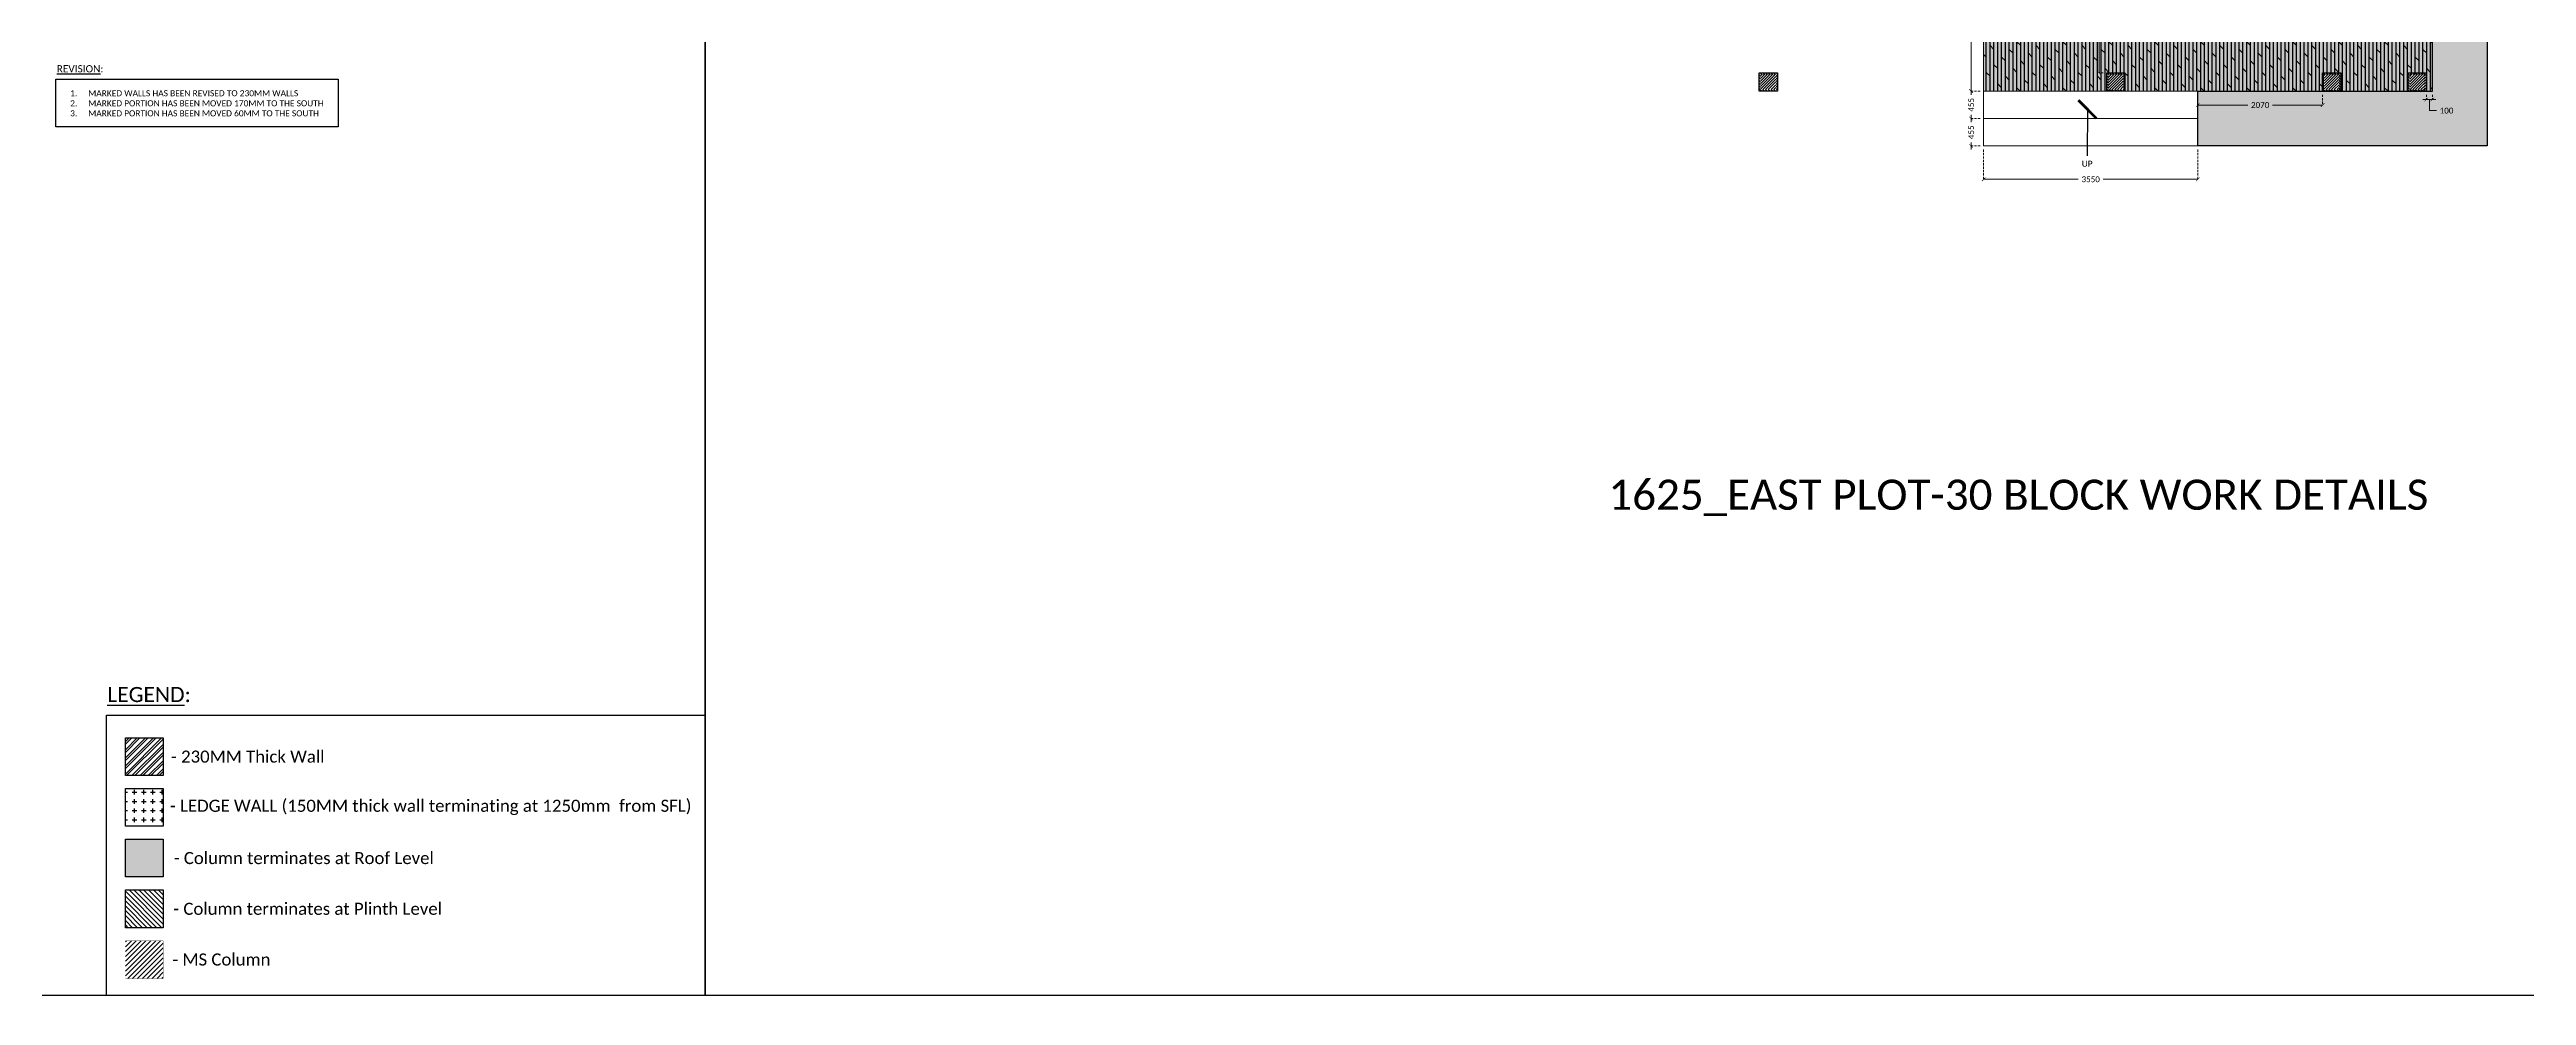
# Model space of a CAD drawing. Header units: millimetres. Extents: x -15000 to 115650, y -17045 to 28620.
# Drawn here: x 17682 to 58750, y -17045 to -1361 of the extents above; entities that cross this region are included whole.
import ezdxf

# ---------------------------------------------------------------- set-up
doc = ezdxf.new("R2010")
doc.units = ezdxf.units.MM
doc.header["$LTSCALE"] = 150
doc.linetypes.add('3BHK-W(SB)$0$HIDDEN', pattern=[0.375, 0.25, -0.125])
for name, color, linetype in [('ad-Arrow', 32, 'Continuous'), ('ad-Column', 3, 'Continuous'), ('ad-Column Hatch', 125, 'Continuous'), ('ad-Elevation 10', 8, 'Continuous'), ('ad-Ledge Wall', 6, 'Continuous'), ('ad-MS Columns', 1, 'Continuous'), ('ad-RCC', 3, 'Continuous'), ('ad-RCC Hatch', 125, 'Continuous'), ('ad-Revision', 4, 'Continuous'), ('ad-Text', 7, 'Continuous'), ('ad-Text main', 7, 'Continuous'), ('ad-Wall', 240, 'Continuous'), ('ad-Wall hatch', 8, 'Continuous')]:
    doc.layers.add(name, color=color, linetype=linetype)
doc.layers.add('ad-Dimension', color=5, linetype='Continuous', lineweight=0, true_color=0x0000ff)
doc.layers.add('ad-Verandah', color=7, linetype='Continuous', true_color=0xa57c52)
doc.styles.add('6 U T S R N_Corridor-Basement$0$Standard', font='arial.ttf')
doc.styles.get("Standard").update_dxf_attribs({"font": 'calibril.ttf'})
doc.dimstyles.new('A-100-DIM-INT (MM-FT)', dxfattribs={"dimscale": 50, "dimtxt": 2.4, "dimasz": 1, "dimexe": 5, "dimexo": 100, "dimgap": 1, "dimtad": 0, "dimdec": 0, "dimdsep": 46, "dimtxsty": 'Standard', "dimblk": 'ARCHTICK', "dimcen": 0.025, "dimse1": 1, "dimse2": 1, "dimclrd": 256, "dimclre": 256, "dimclrt": 256, "dimazin": 2, "dimtfac": 1, "dimtdec": 0, "dimtix": 1, "dimtmove": 2, "dimatfit": 3, "dimldrblk": 'ARCHTICK', "dimfxl": 1, "dimtolj": 1, "dimtzin": 0, "dimarcsym": 0})
doc.dimstyles.new('A-75-DIM-INT (Framing)', dxfattribs={"dimscale": 100, "dimtxt": 0.8, "dimasz": 0.5, "dimexe": 0, "dimexo": 0.5, "dimgap": 0.5, "dimtad": 0, "dimdec": 0, "dimdsep": 46, "dimtxsty": 'Standard', "dimblk": 'ARCHTICK', "dimcen": 0.025, "dimclrd": 256, "dimclre": 256, "dimclrt": 256, "dimazin": 2, "dimtfac": 1, "dimtdec": 0, "dimtmove": 1, "dimatfit": 0, "dimldrblk": 'ARCHTICK', "dimfxl": 1, "dimtfill": 1, "dimtolj": 1, "dimtzin": 0, "dimarcsym": 0})

# ---------------------------------------------------------------- blocks, each defined once
blk = doc.blocks.new('1625_East P30')
at = {"layer": 'ad-Revision', "insert": (18188, -1681), "char_height": 120, "width": 608.73, "attachment_point": 5, "bg_fill": 2}
blk.add_mtext('{\\LREVISION}:', dxfattribs=at)
at = {"layer": 'ad-Revision', "insert": (20144, -2253), "char_height": 100, "width": 4310.94, "attachment_point": 5, "bg_fill": 2}
blk.add_mtext('\\pxi-3,l3.356154,ql,t3.356154;1.^IMARKED WALLS HAS BEEN REVISED TO 230MM WALLS\\P2.^IMARKED PORTION HAS BEEN MOVED 170MM TO THE SOUTH\\P3.^IMARKED PORTION HAS BEEN MOVED 60MM TO THE SOUTH', dxfattribs=at)
at = {"layer": 'ad-Revision'}
blk.add_lwpolyline([(17784, -1853), (22470, -1853), (22470, -2645), (17784, -2645)], close=True, dxfattribs=at)
blk = doc.blocks.new('_ArchTick')
at = {"color": 0, "linetype": 'ByBlock', "const_width": 0.15}
blk.add_lwpolyline([(-0.5, -0.5), (0.5, 0.5)], dxfattribs=at)
blk = doc.blocks.new('*D58')
at = {"layer": 'ad-Dimension', "lineweight": -2}
for p, q in [((5992, -15670), (5992, -15610)), ((5992, -15670), (5992, -15730)), ((5992, -16125), (5992, -16066)), ((5992, -16125), (5992, -16185))]:
    blk.add_line(p, q, dxfattribs=at)
at = {"layer": 'ad-Dimension', "linetype": '3BHK-W(SB)$0$HIDDEN', "lineweight": -2}
for p, q in [((6140, -15670), (5992, -15670)), ((6140, -16125), (5992, -16125))]:
    blk.add_line(p, q, dxfattribs=at)
at = {"layer": 'ad-Dimension', "lineweight": -2, "xscale": 60, "yscale": 60, "zscale": 60}
for p, rotation in [((5992, -15670), 270), ((5992, -16125), 90)]:
    blk.add_blockref('_ArchTick', p, dxfattribs=dict(at, rotation=rotation))
at = {"layer": 'ad-Dimension', "insert": (5992, -15898), "char_height": 96, "attachment_point": 5, "rotation": 90, "bg_fill": 3, "box_fill_scale": 1.1, "bg_fill_color": 257, "bg_fill_transparency": 0}
blk.add_mtext('\\A1;455', dxfattribs=at)
at = {"layer": 'Defpoints', "color": 0}
for p in [(6200, -15670), (5992, -16125), (6200, -16125)]:
    blk.add_point(p, dxfattribs=at)
blk = doc.blocks.new('*D59')
at = {"layer": 'ad-Dimension', "linetype": '3BHK-W(SB)$0$HIDDEN', "lineweight": -2}
for p, q in [((9750, -15730), (9750, -15902)), ((11820, -15730), (11820, -15902))]:
    blk.add_line(p, q, dxfattribs=at)
at = {"layer": 'ad-Dimension', "lineweight": -2}
for p, q in [((9750, -15902), (10579, -15902)), ((11820, -15902), (10991, -15902))]:
    blk.add_line(p, q, dxfattribs=at)
at = {"layer": 'Defpoints', "color": 0}
for p in [(9750, -15670), (11820, -15670), (11820, -15902)]:
    blk.add_point(p, dxfattribs=at)
at = {"layer": 'ad-Dimension', "lineweight": -2, "xscale": 60, "yscale": 60, "zscale": 60, "rotation": 180}
blk.add_blockref('_ArchTick', (9750, -15902), dxfattribs=at)
at = {"layer": 'ad-Dimension', "lineweight": -2, "xscale": 60, "yscale": 60, "zscale": 60}
blk.add_blockref('_ArchTick', (11820, -15902), dxfattribs=at)
at = {"layer": 'ad-Dimension', "insert": (10785, -15902), "char_height": 96, "attachment_point": 5, "bg_fill": 3, "box_fill_scale": 1.1, "bg_fill_color": 257, "bg_fill_transparency": 0}
blk.add_mtext('\\A1;2070', dxfattribs=at)
blk = doc.blocks.new('*D60')
at = {"layer": 'ad-Dimension', "linetype": '3BHK-W(SB)$0$HIDDEN', "lineweight": -2}
for p, q in [((6140, -13620), (5992, -13620)), ((6140, -15670), (5992, -15670))]:
    blk.add_line(p, q, dxfattribs=at)
at = {"layer": 'ad-Dimension', "lineweight": -2}
for p, q in [((5992, -13620), (5992, -14439)), ((5992, -15670), (5992, -14851))]:
    blk.add_line(p, q, dxfattribs=at)
at = {"layer": 'Defpoints', "color": 0}
for p in [(5992, -13620), (6200, -13620), (6200, -15670)]:
    blk.add_point(p, dxfattribs=at)
at = {"layer": 'ad-Dimension', "lineweight": -2, "xscale": 60, "yscale": 60, "zscale": 60}
for p, rotation in [((5992, -13620), 90), ((5992, -15670), 270)]:
    blk.add_blockref('_ArchTick', p, dxfattribs=dict(at, rotation=rotation))
at = {"layer": 'ad-Dimension', "insert": (5992, -14645), "char_height": 96, "attachment_point": 5, "rotation": 90, "bg_fill": 3, "box_fill_scale": 1.1, "bg_fill_color": 257, "bg_fill_transparency": 0}
blk.add_mtext('\\A1;2050', dxfattribs=at)
blk = doc.blocks.new('*D62')
at = {"layer": 'ad-Dimension', "linetype": '3BHK-W(SB)$0$HIDDEN', "lineweight": -2}
for p, q in [((8180, -13620), (8114, -13620)), ((8180, -15370), (8114, -15370))]:
    blk.add_line(p, q, dxfattribs=at)
at = {"layer": 'ad-Dimension', "lineweight": -2}
for p, q in [((8114, -13620), (8114, -14292)), ((8114, -15370), (8114, -14698))]:
    blk.add_line(p, q, dxfattribs=at)
at = {"layer": 'Defpoints', "color": 0}
for p in [(8114, -13620), (8240, -13620), (8240, -15370)]:
    blk.add_point(p, dxfattribs=at)
at = {"layer": 'ad-Dimension', "lineweight": -2, "xscale": 60, "yscale": 60, "zscale": 60}
for p, rotation in [((8114, -13620), 90), ((8114, -15370), 270)]:
    blk.add_blockref('_ArchTick', p, dxfattribs=dict(at, rotation=rotation))
at = {"layer": 'ad-Dimension', "insert": (8114, -14495), "char_height": 96, "attachment_point": 5, "rotation": 90, "bg_fill": 3, "box_fill_scale": 1.1, "bg_fill_color": 257, "bg_fill_transparency": 0}
blk.add_mtext('\\A1;1750', dxfattribs=at)
blk = doc.blocks.new('*D70')
at = {"layer": 'ad-Dimension', "linetype": '3BHK-W(SB)$0$HIDDEN', "lineweight": -2}
for p, q in [((6200, -16640), (6200, -17133)), ((9750, -16640), (9750, -17133))]:
    blk.add_line(p, q, dxfattribs=at)
at = {"layer": 'ad-Dimension', "lineweight": -2}
for p, q in [((6200, -17133), (7769, -17133)), ((9750, -17133), (8181, -17133))]:
    blk.add_line(p, q, dxfattribs=at)
at = {"layer": 'Defpoints', "color": 0}
for p in [(6200, -16580), (9750, -16580), (6200, -17133)]:
    blk.add_point(p, dxfattribs=at)
at = {"layer": 'ad-Dimension', "lineweight": -2, "xscale": 60, "yscale": 60, "zscale": 60, "rotation": 180}
blk.add_blockref('_ArchTick', (6200, -17133), dxfattribs=at)
at = {"layer": 'ad-Dimension', "lineweight": -2, "xscale": 60, "yscale": 60, "zscale": 60}
blk.add_blockref('_ArchTick', (9750, -17133), dxfattribs=at)
at = {"layer": 'ad-Dimension', "insert": (7975, -17133), "char_height": 96, "attachment_point": 5, "bg_fill": 3, "box_fill_scale": 1.1, "bg_fill_color": 257, "bg_fill_transparency": 0}
blk.add_mtext('\\A1;3550', dxfattribs=at)
blk = doc.blocks.new('*D71')
at = {"layer": 'ad-Dimension', "lineweight": -2}
for p, q in [((5992, -16125), (5992, -16065)), ((5992, -16125), (5992, -16185)), ((5992, -16580), (5992, -16521)), ((5992, -16580), (5992, -16640))]:
    blk.add_line(p, q, dxfattribs=at)
at = {"layer": 'ad-Dimension', "linetype": '3BHK-W(SB)$0$HIDDEN', "lineweight": -2}
for p, q in [((6140, -16125), (5992, -16125)), ((6140, -16580), (5992, -16580))]:
    blk.add_line(p, q, dxfattribs=at)
at = {"layer": 'ad-Dimension', "lineweight": -2, "xscale": 60, "yscale": 60, "zscale": 60}
for p, rotation in [((5992, -16125), 270), ((5992, -16580), 90)]:
    blk.add_blockref('_ArchTick', p, dxfattribs=dict(at, rotation=rotation))
at = {"layer": 'ad-Dimension', "insert": (5992, -16353), "char_height": 96, "attachment_point": 5, "rotation": 90, "bg_fill": 3, "box_fill_scale": 1.1, "bg_fill_color": 257, "bg_fill_transparency": 0}
blk.add_mtext('\\A1;455', dxfattribs=at)
at = {"layer": 'Defpoints', "color": 0}
for p in [(5992, -16125), (6200, -16125), (6200, -16580)]:
    blk.add_point(p, dxfattribs=at)
blk = doc.blocks.new('*D83')
at = {"layer": 'ad-Dimension', "lineweight": -2}
for p, q in [((13540, -15810), (13480, -15810)), ((13640, -15810), (13540, -15810)), ((13590, -15994), (13590, -15810)), ((13710, -15994), (13590, -15994)), ((13640, -15810), (13700, -15810))]:
    blk.add_line(p, q, dxfattribs=at)
at = {"layer": 'ad-Dimension', "linetype": '3BHK-W(SB)$0$HIDDEN', "lineweight": -2}
for p, q in [((13540, -15730), (13540, -15810)), ((13640, -15730), (13640, -15810))]:
    blk.add_line(p, q, dxfattribs=at)
at = {"layer": 'Defpoints', "color": 0}
for p in [(13540, -15670), (13540, -15810), (13640, -15670)]:
    blk.add_point(p, dxfattribs=at)
at = {"layer": 'ad-Dimension', "lineweight": -2, "xscale": 60, "yscale": 60, "zscale": 60}
blk.add_blockref('_ArchTick', (13540, -15810), dxfattribs=at)
at = {"layer": 'ad-Dimension', "lineweight": -2, "xscale": 60, "yscale": 60, "zscale": 60, "rotation": 180}
blk.add_blockref('_ArchTick', (13640, -15810), dxfattribs=at)
at = {"layer": 'ad-Dimension', "insert": (13875, -15994), "char_height": 96, "attachment_point": 5, "bg_fill": 3, "box_fill_scale": 1.1, "bg_fill_color": 257, "bg_fill_transparency": 0}
blk.add_mtext('\\A1;100', dxfattribs=at)
blk = doc.blocks.new('A$C42b14ea2')
at = {"layer": 'ad-RCC Hatch', "transparency": 33554687}
h = blk.add_hatch(dxfattribs=at)
h.set_pattern_fill('ANSI31', color=256, scale=10)
h.set_pattern_definition([(45, (13250, 8645), (-22.45064, 22.45064), [])])
h.paths.add_polyline_path([(0, 0), (300, 0), (300, 300), (0, 300)])
at = {"layer": 'ad-RCC'}
blk.add_lwpolyline([(0, 0), (300, 0), (300, 300), (0, 300)], close=True, dxfattribs=at)
blk = doc.blocks.new('zw$6AA0')
at = {"layer": 'ad-Column Hatch', "transparency": 33554687}
h = blk.add_hatch(color=256, dxfattribs=at)
h.dxf.hatch_style = 1
h.paths.add_polyline_path([(0, -230), (380, -230), (380, 0), (0, 0)])
at = {"layer": 'ad-Column'}
blk.add_lwpolyline([(0, -230), (380, -230), (380, 0), (0, 0)], close=True, dxfattribs=at)
blk = doc.blocks.new('1625E_Columns P30')
at = {"layer": 'ad-Column'}
for p, rotation in [((0, 13620), 359.9999999999993), ((0, 4745), 359.9999999999993), ((12120, 0), 179.9999999999997)]:
    blk.add_blockref('zw$6AA0', p, dxfattribs=dict(at, rotation=rotation))
at = {"layer": 'ad-Column', "xscale": -1}
for p, rotation in [((4710, 13620), 359.9999999999997), ((7240, 13620), 359.9999999999997), ((12120, 13620), 359.9999999999997), ((0, 8645), 179.9999999999998), ((3210, 8875), 359.9999999999997), ((7240, 8875), 359.9999999999997), ((11890, 9025), 89.99999999999982), ((5110, 4745), 359.9999999999997), ((8310, 4745), 89.99999999999977), ((11890, 4745), 89.99999999999982), ((0, 0), 179.9999999999998), ((4730, 0), 180), ((8160, 0), 180)]:
    blk.add_blockref('zw$6AA0', p, dxfattribs=dict(at, rotation=rotation))
at = {"layer": 'ad-RCC', "xscale": -1, "rotation": 180}
for p in [(13240, 13620), (13240, 4745)]:
    blk.add_blockref('A$C42b14ea2', p, dxfattribs=at)
at = {"layer": 'ad-RCC', "xscale": -1}
for p in [(13540, 8645), (2780, -2050), (8540, -2050), (12120, -2050), (13540, -2050)]:
    blk.add_blockref('A$C42b14ea2', p, dxfattribs=at)
blk = doc.blocks.new('zw$B0BD')
blk.add_wipeout([(0, 0), (250, 0), (250, -250), (0, -250)])
at = {"layer": 'ad-MS Columns'}
h = blk.add_hatch(dxfattribs=at)
h.set_pattern_fill('ANSI31', color=256, scale=10)
h.set_pattern_definition([(45, (4e-12, -250), (-22.4506, 22.4506), [])])
h.paths.add_polyline_path([(0, 0), (250, 0), (250, -250), (0, -250)])
at = {"layer": 'ad-MS Columns', "const_width": 1}
blk.add_lwpolyline([(0, 0), (250, 0), (250, -250), (0, -250)], close=True, dxfattribs=at)
blk = doc.blocks.new('ms c')
at = {"layer": 'ad-MS Columns'}
for p in [(1145, 13595), (1145, 8920), (1145, 4720), (-9615, -1775), (-3855, -1775), (-275, -1775), (1145, -1775)]:
    blk.add_blockref('zw$B0BD', p, dxfattribs=at)
blk = doc.blocks.new('dim')
at = {"layer": 'ad-Dimension'}
dim = blk.add_linear_dim(base=(8114.1, -13620), p1=(8240, -15370), p2=(8240, -13620), angle=90, dimstyle='A-75-DIM-INT (Framing)', override={"dimscale": 120, "dimblk": 'ArchTick', "dimfxl": 10, "dimtfill": 1, "dimtfillclr": 0}, dxfattribs=at)
dim.commit()
dim.dimension.update_dxf_attribs({"geometry": '*D62', "text_midpoint": (8114.1, -14495)})
for base, p1, p2, picture, middle in [((11820, -15902.4), (9750, -15670), (11820, -15670), '*D59', (10785, -15902.4)), ((6200, -17133.1), (9750, -16580), (6200, -16580), '*D70', (7975, -17133.1))]:
    dim = blk.add_linear_dim(base=base, p1=p1, p2=p2, dimstyle='A-75-DIM-INT (Framing)', override={"dimscale": 120, "dimblk": 'ArchTick', "dimfxl": 10, "dimtfill": 1, "dimtfillclr": 0}, dxfattribs=at)
    dim.commit()
    dim.dimension.update_dxf_attribs({"geometry": picture, "text_midpoint": middle})
dim = blk.add_linear_dim(base=(13540, -15809.6), p1=(13640, -15670), p2=(13540, -15670), angle=180, dimstyle='A-75-DIM-INT (Framing)', override={"dimscale": 120, "dimblk": 'ArchTick', "dimfxl": 10, "dimtfill": 1, "dimtfillclr": 0}, dxfattribs=at)
dim.commit()
dim.dimension.update_dxf_attribs({"geometry": '*D83', "text_midpoint": (13770.2, -15993.7), "dimtype": 128})
dim = blk.add_linear_dim(base=(5991.9, -16125), p1=(6200, -16580), p2=(6200, -16125), angle=90, dimstyle='A-75-DIM-INT (Framing)', override={"dimscale": 120, "dimblk": 'ArchTick', "dimfxl": 10, "dimtfill": 1, "dimtfillclr": 0}, dxfattribs=at)
dim.commit()
dim.dimension.update_dxf_attribs({"geometry": '*D71', "text_midpoint": (5991.9, -16352.5), "dimtype": 128})
dim = blk.add_linear_dim(base=(5991.9, -16125), p1=(6200, -15670), p2=(6200, -16125), angle=90, dimstyle='A-75-DIM-INT (Framing)', override={"dimscale": 120, "dimblk": 'ArchTick', "dimfxl": 10, "dimtfill": 1, "dimtfillclr": 0}, dxfattribs=at)
dim.commit()
dim.dimension.update_dxf_attribs({"geometry": '*D58', "text_midpoint": (5991.9, -15897.5), "dimtype": 128})
dim = blk.add_linear_dim(base=(5991.9, -13620), p1=(6200, -15670), p2=(6200, -13620), angle=90, dimstyle='A-75-DIM-INT (Framing)', override={"dimscale": 120, "dimblk": 'ArchTick', "dimfxl": 10, "dimtfill": 1, "dimtfillclr": 0}, dxfattribs=at)
dim.commit()
dim.dimension.update_dxf_attribs({"geometry": '*D60', "text_midpoint": (5991.9, -14645)})
blk = doc.blocks.new('ldscpe')
at = {"transparency": 33554559}
h = blk.add_hatch(dxfattribs=at)
h.set_pattern_fill('GRASS', color=74, angle=180)
h.set_pattern_definition([(270, (14550, -10400), (17.960512, -17.960512), [4.7625, -31.158524]), (225, (14550, -10400), (17.96051, -17.96051), [4.7625, -20.6375]), (315, (14550, -10400), (17.96051, 17.96051), [4.7625, -20.6375])])
h.paths.add_polyline_path([(14550, -16580), (9750, -16580), (9750, -15670), (13640, -15670), (13640, -10475), (14550, -10475)])
h = blk.add_hatch(color=256, dxfattribs=at)
h.dxf.hatch_style = 1
h.set_gradient(color1=(153, 204, 0), color2=(63, 127, 0), tint=1, name='INVSPHERICAL')
h.paths.add_polyline_path([(14550, -16580), (9750, -16580), (9750, -15670), (13640, -15670), (13640, -10475), (14550, -10475)])
at = {"layer": 'ad-Verandah', "transparency": 33554559}
h = blk.add_hatch(color=256, dxfattribs=at)
h.dxf.hatch_style = 1
h.paths.add_polyline_path([(13640, -8875), (12120, -8875), (12120, -13620), (6200, -13620), (6200, -15670), (13640, -15670)])
at = {"layer": 'ad-Verandah', "transparency": 33554687}
h = blk.add_hatch(dxfattribs=at)
h.set_pattern_fill('DOLMIT', color=256, scale=10, angle=90)
h.set_pattern_definition([(90, (-1084315.54, 661200.024), (-63.5, 5e-14), []), (135, (-1084315.54, 661200.02), (-126.999913, -126.999913), [89.80256, -179.605122])])
h.paths.add_polyline_path([(13640, -8875), (12120, -8875), (12120, -13620), (6200, -13620), (6200, -15670), (13640, -15670)])
at = {"layer": 'ad-Elevation 10'}
blk.add_lwpolyline([(14550, -16580), (9750, -16580), (9750, -15670), (13640, -15670), (13640, -10475), (14550, -10475)], close=True, dxfattribs=at)
at = {"layer": 'ad-Verandah', "lineweight": 9}
for points in [[(13640, -8875), (12120, -8875), (12120, -13620), (6200, -13620), (6200, -15670), (13640, -15670)], [(6200, -15670), (6200, -16125), (9750, -16125), (9750, -15670)], [(6200, -16125), (6200, -16580), (9750, -16580), (9750, -16125)]]:
    blk.add_lwpolyline(points, close=True, dxfattribs=at)
at = {"layer": 'ad-Text main', "insert": (7916, -16875), "char_height": 100, "width": 207.6, "attachment_point": 5, "style": '6 U T S R N_Corridor-Basement$0$Standard', "bg_fill": 2}
blk.add_mtext('{\\fCalibri Light|b0|i0|c0|p34;UP}', dxfattribs=at)
at = {"layer": 'ad-Arrow'}
blk.add_leader([(7920, -15972, 0), (7915, -16743)], dimstyle='A-100-DIM-INT (MM-FT)', override={"dimscale": 1, "dimasz": 300, "dimgap": 50, "dimtad": 0}, dxfattribs=at)

msp = doc.modelspace()

# ---------------------------------------------------------------- hatches: boundary and pattern name
at = {"layer": 'ad-Column Hatch', "transparency": 33554687}
h = msp.add_hatch(color=256, dxfattribs=at)
h.dxf.hatch_style = 1
h.paths.add_polyline_path([(18939, -14455), (19565, -14455), (19565, -15080), (18939, -15080)])
at = {"layer": 'ad-RCC Hatch', "transparency": 33554687}
h = msp.add_hatch(dxfattribs=at)
h.set_pattern_fill('ANSI31', color=256, scale=18, angle=90)
h.set_pattern_definition([(135, (354143.245, -36363.49), (-40.411153, -40.411153), [])])
h.paths.add_polyline_path([(18939, -15296), (19565, -15296), (19565, -15921), (18939, -15921)])
h = msp.add_hatch(dxfattribs=at)
h.set_pattern_fill('ANSI31', color=1, scale=18, angle=180)
h.set_pattern_definition([(225, (354143.245, -36003.934), (40.411153, -40.411153), [])])
h.paths.add_polyline_path([(18939, -16137), (19565, -16137), (19565, -16762), (18939, -16762)])
at = {"layer": 'ad-Wall hatch', "transparency": 33554610}
h = msp.add_hatch(dxfattribs=at)
h.set_pattern_fill('ANSI32', color=256, scale=10)
h.set_pattern_definition([(45, (-660301.98, 629368.07), (-67.351921, 67.351921), []), (45, (-660257.08, 629368.07), (-67.351921, 67.351921), [])])
h.paths.add_polyline_path([(18939, -12773), (19565, -12773), (19565, -13399), (18939, -13399)])
h = msp.add_hatch(dxfattribs=at)
h.set_pattern_fill('PLUS', color=256, scale=6)
h.set_pattern_definition([(0, (352047.27, -30592.5), (0, 152.4), [76.2, -76.2]), (90, (352085.37, -30630.6), (-152.4, 9e-15), [76.2, -76.2])])
h.paths.add_polyline_path([(18939, -13614), (19565, -13614), (19565, -14240), (18939, -14240)])

# ---------------------------------------------------------------- linework, layer by layer
msp.add_lwpolyline([(28550, 28620), (72100, 28620), (72100, -17045), (28550, -17045)], close=True)
at = {"layer": 'ad-Column'}
for points in [[(18939, -14455), (19565, -14455), (19565, -15080), (18939, -15080)], [(18939, -15296), (19565, -15296), (19565, -15921), (18939, -15921)]]:
    msp.add_lwpolyline(points, close=True, dxfattribs=at)
at = {"layer": 'ad-Column', "color": 1, "const_width": 5}
msp.add_lwpolyline([(18939, -16137), (19565, -16137), (19565, -16762), (18939, -16762)], close=True, dxfattribs=at)
at = {"layer": 'ad-Ledge Wall'}
msp.add_lwpolyline([(18939, -13614), (19565, -13614), (19565, -14240), (18939, -14240)], close=True, dxfattribs=at)
at = {"layer": 'ad-Text'}
msp.add_lwpolyline([(18624, -12400), (28550, -12400), (28550, -17045), (18624, -17045)], close=True, dxfattribs=at)
at = {"layer": 'ad-Wall'}
msp.add_lwpolyline([(18939, -12773), (19565, -12773), (19565, -13399), (18939, -13399)], close=True, dxfattribs=at)

# ---------------------------------------------------------------- block references
msp.add_blockref('1625_East P30', (0, 0))

# ---------------------------------------------------------------- texts
at = {"layer": 'ad-Text', "attachment_point": 5}
for s, insert, char_height, width in [('\\pxt25;1625_EAST PLOT-30 BLOCK WORK DETAILS', (50325, -8795), 500, 15281.9), ('\\pxql,t25;{\\fCalibri|b0|i0|c0|p34;\\LLEGEND\\l:}', (19223, -12057), 250, 1165.89), ('\\pxql,t25;- 230MM Thick Wall', (21100, -13086), 200, 2805.73), ('\\pxql,t25;- LEDGE WALL (150MM thick wall terminating at 1250mm  from SFL)', (24000, -13927), 200, 8641.14), ('\\pxql,t25;- Column terminates at Roof Level', (21875, -14768), 200, 4263.49), ('\\pxql,t25;- Column terminates at Plinth Level', (22756, -15609), 200, 6040.45), ('\\pxql,t25;- MS Column', (20708, -16450), 200, 1975.77)]:
    msp.add_mtext(s, dxfattribs=dict(at, insert=insert, char_height=char_height, width=width))

# ---------------------------------------------------------------- next in the draw order: linework, layer by layer
msp.add_lwpolyline([(-15000, 28620), (28550, 28620), (28550, -17045), (-15000, -17045)], close=True)

# ---------------------------------------------------------------- next in the draw order: block references
at = {"layer": 'ad-Dimension'}
msp.add_blockref('dim', (43550, 13620), dxfattribs=at)

# ---------------------------------------------------------------- next in the draw order: block references
at = {"layer": 'ad-Verandah'}
msp.add_blockref('ldscpe', (43550, 13620), dxfattribs=at)

# ---------------------------------------------------------------- next in the draw order: block references
msp.add_blockref('1625E_Columns P30', (43550, 0))

# ---------------------------------------------------------------- next in the draw order: block references
at = {"layer": 'ad-MS Columns'}
msp.add_blockref('ms c', (55670, 0), dxfattribs=at)

doc.saveas('drawing.dxf')
